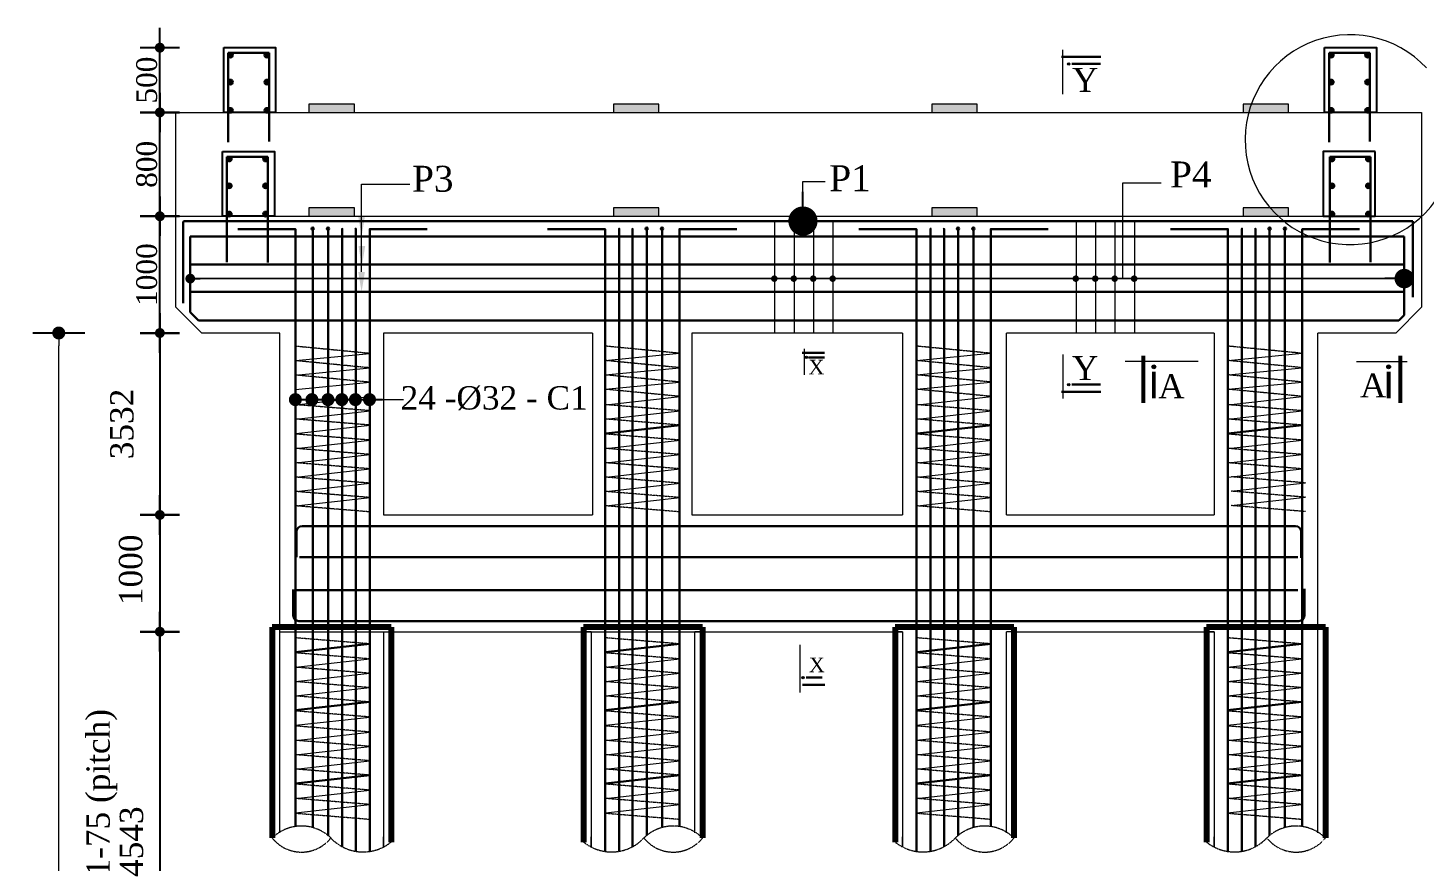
# Model space of a CAD drawing. Header units: millimetres. Extents: x -571543 to 35267, y -84886 to 197746.
# Drawn here: x -565744 to -554984, y 78134 to 84555 of the extents above; entities that cross this region are included whole.
import ezdxf

# ---------------------------------------------------------------- set-up
doc = ezdxf.new("R2010")
doc.units = ezdxf.units.MM
doc.header["$PDMODE"] = 2
doc.linetypes.add('DASHED', pattern=[0.75, 0.5, -0.25])
doc.linetypes.add('DASHEDX2', pattern=[38.1, 25.4, -12.7])
doc.layers.get('Defpoints').update_dxf_attribs({"lineweight": 13})
for name, color, linetype, lineweight in [('Ber', 12, 'Continuous', 30), ('Binder', 136, 'Continuous', 15), ('dim', 96, 'Continuous', 25), ('Dimision', 96, 'Continuous', 18), ('hatch', 65, 'Continuous', 15), ('Hatching', 65, 'Continuous', 20), ('Pile', 11, 'Continuous', 15), ('Reinf.', 12, 'Continuous', 30), ('Text', 7, 'Continuous', 15)]:
    doc.layers.add(name, color=color, linetype=linetype, lineweight=lineweight)
doc.layers.add('Pire Line', color=11, linetype='Continuous')
doc.styles.get("Standard").update_dxf_attribs({"font": 'times.ttf'})
doc.dimstyles.new('ISO-25', dxfattribs={"dimtxt": 175, "dimasz": 100, "dimexe": 65, "dimexo": 115.625, "dimgap": 40, "dimtad": 1, "dimtoh": 1, "dimdec": 0, "dimtxsty": 'Standard', "dimblk": 'DOT', "dimcen": 300, "dimclrd": 256, "dimclre": 256, "dimclrt": 256, "dimadec": 0, "dimazin": 0, "dimtfac": 1, "dimtdec": 0, "dimtix": 1, "dimtmove": 0, "dimatfit": 3, "dimldrblk": 'DOT', "dimfxl": 75, "dimlwd": -1, "dimarcsym": 0})
doc.dimstyles.new('ISO-70', dxfattribs={"dimscale": 0, "dimtxt": 70, "dimasz": 0.75, "dimexe": 35, "dimexo": 35, "dimgap": 20, "dimtad": 1, "dimdec": 0, "dimlfac": -1, "dimzin": 1, "dimdsep": 46, "dimtxsty": 'Standard', "dimblk": 'DIM', "dimcen": 60, "dimclrd": 256, "dimclre": 256, "dimclrt": 256, "dimadec": 0, "dimazin": 0, "dimtfac": 1, "dimtdec": 0, "dimtix": 1, "dimtofl": 0, "dimtmove": 0, "dimatfit": 3, "dimldrblk": 'DOT', "dimfxl": 35, "dimfxlon": 1, "dimtolj": 1, "dimlwd": -1, "dimarcsym": 0})

# ---------------------------------------------------------------- blocks, each defined once
blk = doc.blocks.new('DIM')
at = {"layer": 'dim'}
for p, q in [((0, -101.4), (0, 101.4)), ((-101.4, 0), (101.4, 0))]:
    blk.add_line(p, q, dxfattribs=at)
at = {"layer": 'dim', "const_width": 25.4}
blk.add_lwpolyline([(-12.7, 0, 1), (12.7, 0, 1)], format="xyb", close=True, dxfattribs=at)
blk = doc.blocks.new('*D242')
at = {"layer": 'Defpoints', "color": 0, "ltscale": 30, "transparency": 16777216}
for p in [(-563803, 82204), (-564727, 80802), (-560016, 80802)]:
    blk.add_point(p, dxfattribs=at)
at = {"layer": 'dim', "lineweight": -2, "ltscale": 30, "transparency": 16777216}
for p, q in [((-564692, 82204), (-564762, 82204)), ((-564692, 80802), (-564762, 80802))]:
    blk.add_line(p, q, dxfattribs=at)
at = {"layer": 'dim', "ltscale": 30, "transparency": 16777216}
blk.add_line((-564727, 82202), (-564727, 80803), dxfattribs=at)
at = {"layer": 'dim', "ltscale": 30, "transparency": 16777216, "xscale": 1.5, "yscale": 1.5, "zscale": 1.5}
for p, rotation in [((-564727, 82204), 90), ((-564727, 80802), 270)]:
    blk.add_blockref('DIM', p, dxfattribs=dict(at, rotation=rotation))
at = {"layer": 'dim', "ltscale": 30, "transparency": 16777216, "insert": (-565019, 81503), "char_height": 160, "attachment_point": 5, "rotation": 90}
blk.add_mtext('\\A1;{\\H1.125x;3532}', dxfattribs=at)
blk = doc.blocks.new('_Dot')
at = {"color": 0, "linetype": 'ByBlock', "lineweight": -2}
blk.add_line((-0.5, 0), (-1, 0), dxfattribs=at)
at = {"color": 0, "linetype": 'ByBlock', "const_width": 0.5}
blk.add_lwpolyline([(-0.25, 0, 1), (0.25, 0, 1)], format="xyb", close=True, dxfattribs=at)
blk = doc.blocks.new('*D243')
at = {"layer": 'Defpoints', "color": 0, "ltscale": 30, "transparency": 16777216}
for p in [(-564575, 79902), (-564727, 76711), (-563232, 76711)]:
    blk.add_point(p, dxfattribs=at)
at = {"layer": 'dim', "lineweight": -2, "ltscale": 30, "transparency": 16777216}
for p, q in [((-564692, 79902), (-564762, 79902)), ((-564692, 76711), (-564762, 76711))]:
    blk.add_line(p, q, dxfattribs=at)
at = {"layer": 'dim', "ltscale": 30, "transparency": 16777216}
blk.add_line((-564727, 79900), (-564727, 76712), dxfattribs=at)
at = {"layer": 'dim', "ltscale": 30, "transparency": 16777216, "xscale": 1.5, "yscale": 1.5, "zscale": 1.5}
for p, rotation in [((-564727, 79902), 90), ((-564727, 76711), 270)]:
    blk.add_blockref('DIM', p, dxfattribs=dict(at, rotation=rotation))
at = {"layer": 'dim', "ltscale": 30, "transparency": 16777216, "insert": (-564945, 78284), "char_height": 160, "attachment_point": 5, "rotation": 90}
blk.add_mtext('\\A1;{\\H1.125x;4543}', dxfattribs=at)
blk = doc.blocks.new('*D231')
at = {"layer": 'Defpoints', "color": 0, "ltscale": 30, "transparency": 16777216}
for p in [(-563003, 80802), (-564727, 79902), (-563205, 79902)]:
    blk.add_point(p, dxfattribs=at)
at = {"layer": 'dim', "lineweight": -2, "ltscale": 30, "transparency": 16777216}
for p, q in [((-564692, 80802), (-564762, 80802)), ((-564692, 79902), (-564762, 79902))]:
    blk.add_line(p, q, dxfattribs=at)
at = {"layer": 'dim', "ltscale": 30, "transparency": 16777216}
blk.add_line((-564727, 80800), (-564727, 79903), dxfattribs=at)
at = {"layer": 'dim', "ltscale": 30, "transparency": 16777216, "xscale": 1.5, "yscale": 1.5, "zscale": 1.5}
for p, rotation in [((-564727, 80802), 90), ((-564727, 79902), 270)]:
    blk.add_blockref('DIM', p, dxfattribs=dict(at, rotation=rotation))
at = {"layer": 'dim', "ltscale": 30, "transparency": 16777216, "insert": (-564951, 80379), "char_height": 160, "attachment_point": 5, "rotation": 90}
blk.add_mtext('\\A1;{\\H1.125x;1000}', dxfattribs=at)
blk = doc.blocks.new('*D264')
at = {"layer": 'Defpoints', "color": 0, "ltscale": 3, "transparency": 16777216}
for p in [(-564727, 83104), (-564603, 83104), (-563803, 82204)]:
    blk.add_point(p, dxfattribs=at)
at = {"layer": 'dim', "lineweight": -2, "ltscale": 3, "transparency": 16777216}
for p, q in [((-564692, 83104), (-564762, 83104)), ((-564692, 82204), (-564762, 82204))]:
    blk.add_line(p, q, dxfattribs=at)
at = {"layer": 'dim', "ltscale": 3, "transparency": 16777216}
blk.add_line((-564727, 82205), (-564727, 83102), dxfattribs=at)
at = {"layer": 'dim', "ltscale": 3, "transparency": 16777216, "xscale": 1.5, "yscale": 1.5, "zscale": 1.5}
for p, rotation in [((-564727, 83104), 90), ((-564727, 82204), 270)]:
    blk.add_blockref('DIM', p, dxfattribs=dict(at, rotation=rotation))
at = {"layer": 'dim', "ltscale": 3, "transparency": 16777216, "insert": (-564828, 82654), "char_height": 160, "attachment_point": 5, "rotation": 90}
blk.add_mtext('\\A1;1000', dxfattribs=at)
blk = doc.blocks.new('*D265')
at = {"layer": 'Defpoints', "color": 0, "ltscale": 3, "transparency": 16777216}
for p in [(-564727, 83904), (-564603, 83904), (-564603, 83104)]:
    blk.add_point(p, dxfattribs=at)
at = {"layer": 'dim', "lineweight": -2, "ltscale": 3, "transparency": 16777216}
for p, q in [((-564692, 83904), (-564762, 83904)), ((-564692, 83104), (-564762, 83104))]:
    blk.add_line(p, q, dxfattribs=at)
at = {"layer": 'dim', "ltscale": 3, "transparency": 16777216}
blk.add_line((-564727, 83105), (-564727, 83902), dxfattribs=at)
at = {"layer": 'dim', "ltscale": 3, "transparency": 16777216, "xscale": 1.5, "yscale": 1.5, "zscale": 1.5}
for p, rotation in [((-564727, 83904), 90), ((-564727, 83104), 270)]:
    blk.add_blockref('DIM', p, dxfattribs=dict(at, rotation=rotation))
at = {"layer": 'dim', "ltscale": 3, "transparency": 16777216, "insert": (-564828, 83504), "char_height": 160, "attachment_point": 5, "rotation": 90}
blk.add_mtext('\\A1;800', dxfattribs=at)
blk = doc.blocks.new('*D266')
at = {"layer": 'Defpoints', "color": 0, "ltscale": 3, "transparency": 16777216}
for p in [(-564727, 84403), (-564235, 84403), (-564603, 83904)]:
    blk.add_point(p, dxfattribs=at)
at = {"layer": 'dim', "lineweight": -2, "ltscale": 3, "transparency": 16777216}
for p, q in [((-564692, 84403), (-564762, 84403)), ((-564692, 83904), (-564762, 83904))]:
    blk.add_line(p, q, dxfattribs=at)
at = {"layer": 'dim', "ltscale": 3, "transparency": 16777216}
blk.add_line((-564727, 83905), (-564727, 84402), dxfattribs=at)
at = {"layer": 'dim', "ltscale": 3, "transparency": 16777216, "xscale": 1.5, "yscale": 1.5, "zscale": 1.5}
for p, rotation in [((-564727, 84403), 90), ((-564727, 83904), 270)]:
    blk.add_blockref('DIM', p, dxfattribs=dict(at, rotation=rotation))
at = {"layer": 'dim', "ltscale": 3, "transparency": 16777216, "insert": (-564828, 84153), "char_height": 160, "attachment_point": 5, "rotation": 90}
blk.add_mtext('\\A1;500', dxfattribs=at)
blk = doc.blocks.new('*D232')
at = {"layer": 'Defpoints', "color": 0, "ltscale": 3, "transparency": 16777216}
for p in [(-565506, 82204), (-564911, 82204), (-564575, 64480)]:
    blk.add_point(p, dxfattribs=at)
at = {"layer": 'Dimision', "lineweight": -2, "ltscale": 3, "transparency": 16777216}
for p, q in [((-565306, 82204), (-565706, 82204)), ((-565306, 64480), (-565706, 64480))]:
    blk.add_line(p, q, dxfattribs=at)
at = {"layer": 'Dimision', "ltscale": 3, "transparency": 16777216}
blk.add_line((-565506, 64580), (-565506, 82104), dxfattribs=at)
at = {"layer": 'Dimision', "ltscale": 3, "transparency": 16777216, "xscale": 100, "yscale": 100, "zscale": 100}
for p, rotation in [((-565506, 82204), 90), ((-565506, 64480), 270)]:
    blk.add_blockref('_Dot', p, dxfattribs=dict(at, rotation=rotation))
at = {"layer": 'Dimision', "ltscale": 3, "transparency": 16777216, "insert": (-565632, 73342), "char_height": 170, "attachment_point": 5, "rotation": 90}
blk.add_mtext('43775', dxfattribs=at)

msp = doc.modelspace()

# ---------------------------------------------------------------- hatches: boundary and pattern name
at = {"layer": 'Hatching', "ltscale": 3}
h = msp.add_hatch(color=256, dxfattribs=at)
h.paths.add_polyline_path([(-563228.1, 83968.5), (-563403.1, 83968.5), (-563403.1, 83903.5), (-563228.1, 83903.5)])
h.paths.add_polyline_path([(-563403.1, 83968.5), (-563578.1, 83968.5), (-563578.1, 83903.5), (-563403.1, 83903.5)])
h = msp.add_hatch(color=256, dxfattribs=at)
h.paths.add_polyline_path([(-560881.4, 83968.5), (-561056.4, 83968.5), (-561056.4, 83903.5), (-560881.4, 83903.5)])
h.paths.add_polyline_path([(-561056.4, 83968.5), (-561231.4, 83968.5), (-561231.4, 83903.5), (-561056.4, 83903.5)])
h = msp.add_hatch(color=256, dxfattribs=at)
h.paths.add_polyline_path([(-558428.1, 83968.5), (-558603.1, 83968.5), (-558603.1, 83903.5), (-558428.1, 83903.5)])
h.paths.add_polyline_path([(-558603.1, 83968.5), (-558778.1, 83968.5), (-558778.1, 83903.5), (-558603.1, 83903.5)])
h = msp.add_hatch(color=256, dxfattribs=at)
h.paths.add_polyline_path([(-556028.1, 83968.5), (-556203.1, 83968.5), (-556203.1, 83903.5), (-556028.1, 83903.5)])
h.paths.add_polyline_path([(-556203.1, 83968.5), (-556378.1, 83968.5), (-556378.1, 83903.5), (-556203.1, 83903.5)])
h = msp.add_hatch(color=256, dxfattribs=at)
h.paths.add_polyline_path([(-563228.1, 83168.5), (-563403.1, 83168.5), (-563403.1, 83103.5), (-563228.1, 83103.5)])
h.paths.add_polyline_path([(-563403.1, 83168.5), (-563578.1, 83168.5), (-563578.1, 83103.5), (-563403.1, 83103.5)])
h = msp.add_hatch(color=256, dxfattribs=at)
h.paths.add_polyline_path([(-560881.4, 83168.5), (-561056.4, 83168.5), (-561056.4, 83103.5), (-560881.4, 83103.5)])
h.paths.add_polyline_path([(-561056.4, 83168.5), (-561231.4, 83168.5), (-561231.4, 83103.5), (-561056.4, 83103.5)])
h = msp.add_hatch(color=256, dxfattribs=at)
h.paths.add_polyline_path([(-558428.1, 83168.5), (-558603.1, 83168.5), (-558603.1, 83103.5), (-558428.1, 83103.5)])
h.paths.add_polyline_path([(-558603.1, 83168.5), (-558778.1, 83168.5), (-558778.1, 83103.5), (-558603.1, 83103.5)])
h = msp.add_hatch(color=256, dxfattribs=at)
h.paths.add_polyline_path([(-556028.1, 83168.5), (-556203.1, 83168.5), (-556203.1, 83103.5), (-556028.1, 83103.5)])
h.paths.add_polyline_path([(-556203.1, 83168.5), (-556378.1, 83168.5), (-556378.1, 83103.5), (-556203.1, 83103.5)])
at = {"layer": 'Reinf.', "ltscale": 5}
h = msp.add_hatch(color=256, dxfattribs=at)
edge = h.paths.add_edge_path()
edge.add_arc((-564182.3, 84345), 17.6, 0, 360)
h = msp.add_hatch(color=256, dxfattribs=at)
edge = h.paths.add_edge_path()
edge.add_arc((-563903, 84345), 17.6, 180, 540, ccw=False)
h = msp.add_hatch(color=256, dxfattribs=at)
edge = h.paths.add_edge_path()
edge.add_arc((-555699.2, 84345), 17.6, 0, 360)
h = msp.add_hatch(color=256, dxfattribs=at)
edge = h.paths.add_edge_path()
edge.add_arc((-555419.8, 84345), 17.6, 180, 540, ccw=False)
h = msp.add_hatch(color=256, dxfattribs=at)
edge = h.paths.add_edge_path()
edge.add_arc((-564182.3, 84137.9), 17.6, 0, 360)
h = msp.add_hatch(color=256, dxfattribs=at)
edge = h.paths.add_edge_path()
edge.add_arc((-563903, 84137.9), 17.6, 180, 540, ccw=False)
h = msp.add_hatch(color=256, dxfattribs=at)
edge = h.paths.add_edge_path()
edge.add_arc((-555699.2, 84137.9), 17.6, 0, 360)
h = msp.add_hatch(color=256, dxfattribs=at)
edge = h.paths.add_edge_path()
edge.add_arc((-555419.8, 84137.9), 17.6, 180, 540, ccw=False)
h = msp.add_hatch(color=256, dxfattribs=at)
edge = h.paths.add_edge_path()
edge.add_arc((-564182.3, 83920.4), 17.6, 0, 360)
h = msp.add_hatch(color=256, dxfattribs=at)
edge = h.paths.add_edge_path()
edge.add_arc((-563903, 83920.4), 17.6, 180, 540, ccw=False)
h = msp.add_hatch(color=256, dxfattribs=at)
edge = h.paths.add_edge_path()
edge.add_arc((-555699.2, 83920.4), 17.6, 0, 360)
h = msp.add_hatch(color=256, dxfattribs=at)
edge = h.paths.add_edge_path()
edge.add_arc((-555419.8, 83920.4), 17.6, 180, 540, ccw=False)
h = msp.add_hatch(color=256, dxfattribs=at)
edge = h.paths.add_edge_path()
edge.add_arc((-564192, 83545), 17.6, 0, 360)
h = msp.add_hatch(color=256, dxfattribs=at)
edge = h.paths.add_edge_path()
edge.add_arc((-563912.7, 83545), 17.6, 180, 540, ccw=False)
h = msp.add_hatch(color=256, dxfattribs=at)
edge = h.paths.add_edge_path()
edge.add_arc((-555693.6, 83545), 17.6, 0, 360)
h = msp.add_hatch(color=256, dxfattribs=at)
edge = h.paths.add_edge_path()
edge.add_arc((-555414.2, 83545), 17.6, 180, 540, ccw=False)
h = msp.add_hatch(color=256, dxfattribs=at)
edge = h.paths.add_edge_path()
edge.add_arc((-564192, 83337.9), 17.6, 0, 360)
h = msp.add_hatch(color=256, dxfattribs=at)
edge = h.paths.add_edge_path()
edge.add_arc((-563912.7, 83337.9), 17.6, 180, 540, ccw=False)
h = msp.add_hatch(color=256, dxfattribs=at)
edge = h.paths.add_edge_path()
edge.add_arc((-555693.6, 83337.9), 17.6, 0, 360)
h = msp.add_hatch(color=256, dxfattribs=at)
edge = h.paths.add_edge_path()
edge.add_arc((-555414.2, 83337.9), 17.6, 180, 540, ccw=False)
h = msp.add_hatch(color=256, dxfattribs=at)
edge = h.paths.add_edge_path()
edge.add_arc((-564192, 83120.4), 17.6, 0, 360)
h = msp.add_hatch(color=256, dxfattribs=at)
edge = h.paths.add_edge_path()
edge.add_arc((-563912.7, 83120.4), 17.6, 180, 540, ccw=False)
h = msp.add_hatch(color=256, dxfattribs=at)
edge = h.paths.add_edge_path()
edge.add_arc((-555693.6, 83120.4), 17.6, 0, 360)
h = msp.add_hatch(color=256, dxfattribs=at)
edge = h.paths.add_edge_path()
edge.add_arc((-555414.2, 83120.4), 17.6, 180, 540, ccw=False)
for points in [[(-563558.2, 83007.8, 1), (-563540.5, 83007.8, 1)], [(-563439.6, 83007.8, 1), (-563421.9, 83007.8, 1)], [(-563330.3, 83006.3, 1), (-563312.6, 83006.3, 1)], [(-563227.5, 83007.8, 1), (-563209.8, 83007.8, 1)], [(-561178.7, 83007.8, -1), (-561196.4, 83007.8, -1)], [(-561075.9, 83006.3, -1), (-561093.6, 83006.3, -1)], [(-560966.6, 83007.8, -1), (-560984.3, 83007.8, -1)], [(-560848, 83007.8, -1), (-560865.7, 83007.8, -1)], [(-558778.7, 83007.8, -1), (-558796.4, 83007.8, -1)], [(-558675.9, 83006.3, -1), (-558693.6, 83006.3, -1)], [(-558566.6, 83007.8, -1), (-558584.3, 83007.8, -1)], [(-558448, 83007.8, -1), (-558465.7, 83007.8, -1)], [(-556378.7, 83007.8, -1), (-556396.4, 83007.8, -1)], [(-556275.9, 83006.3, -1), (-556293.6, 83006.3, -1)], [(-556166.6, 83007.8, -1), (-556184.3, 83007.8, -1)], [(-556048, 83007.8, -1), (-556065.7, 83007.8, -1)]]:
    msp.add_hatch(color=256, dxfattribs=at).paths.add_polyline_path(points)
at = {"layer": 'Text'}
for points in [[(-557714.1, 84278.1, 1), (-557732.1, 84278.1, 1)], [(-559735.9, 82016.5, 1), (-559753.9, 82016.5, 1)], [(-557067.2, 81929, -1), (-557067.2, 81958.6, -1)], [(-555257.7, 81929, 1), (-555257.7, 81958.6, 1)], [(-557714.1, 81806.1, -1), (-557732.1, 81806.1, -1)], [(-559761.4, 79548.3, -1), (-559779.4, 79548.3, -1)]]:
    msp.add_hatch(color=256, dxfattribs=at).paths.add_polyline_path(points)

# ---------------------------------------------------------------- linework, layer by layer
at = {"layer": 'Ber', "ltscale": 0.02}
for p, q in [((-564200, 84362.9), (-564200, 83674.4)), ((-564200, 84362.9), (-563885.3, 84362.9)), ((-563885.3, 84362.9), (-563885.3, 83681.2)), ((-555716.8, 84362.9), (-555716.8, 83674.4)), ((-555716.8, 84362.9), (-555402.2, 84362.9)), ((-555402.2, 84362.9), (-555402.2, 83681.2)), ((-564209.7, 83562.9), (-564209.7, 82750.8)), ((-564209.7, 83562.9), (-563895, 83562.9)), ((-563895, 83562.9), (-563895, 82747.4)), ((-555396.6, 83562.9), (-555711.2, 83562.9)), ((-555711.2, 83562.9), (-555711.2, 82747.4)), ((-555396.6, 83562.9), (-555396.6, 82750.8)), ((-555070.2, 83066.8), (-555070.2, 82481.4)), ((-564492.7, 82363.9), (-564492.7, 82947.8)), ((-555137.4, 82947.8), (-564492.7, 82947.8)), ((-555137.4, 82341.7), (-555137.4, 82947.8)), ((-555137.4, 82732.1), (-564492.7, 82732.1)), ((-555137.4, 82520.8), (-564489.7, 82520.8)), ((-564429.4, 82300.5), (-564492.7, 82363.9)), ((-555137.4, 82341.7), (-555178.6, 82300.5)), ((-555178.6, 82300.5), (-564429.4, 82300.5)), ((-555976, 80715.9), (-563630.2, 80715.9)), ((-563675.2, 80670.9), (-563675.2, 80476.7)), ((-555931, 80670.9), (-555931, 80470.5)), ((-555957.4, 80476.4), (-563649.9, 80476.4)), ((-563701, 80227.7), (-563701, 80029.1)), ((-555957.4, 80223.5), (-563682.7, 80223.5)), ((-555905.2, 80233.4), (-555905.2, 80029.1)), ((-555950.2, 79984.1), (-563656, 79984.1))]:
    msp.add_line(p, q, dxfattribs=at)
msp.add_lwpolyline([(-564548.4, 82434), (-564548.4, 83055.8, -0.4142136), (-564537.4, 83066.8), (-555070.2, 83066.8)], format="xyb", dxfattribs=at)
for centre, start, end in [((-563630.2, 80670.9), 90, 180), ((-555976, 80670.9), 0, 90), ((-563656, 80029.1), 180, 270), ((-555950.2, 80029.1), 270, 0)]:
    msp.add_arc(centre, 45, start, end, dxfattribs=at)
at = {"layer": 'Binder', "ltscale": 5}
for p, q in [((-559990, 83066.8), (-559990, 82203.5)), ((-559840, 83066.8), (-559840, 82203.5)), ((-559690, 83066.8), (-559690, 82203.5)), ((-559540, 83066.8), (-559540, 82203.5)), ((-557666.7, 83066.8), (-557666.7, 82203.5)), ((-557516.7, 83066.8), (-557516.7, 82203.5)), ((-557366.7, 83066.8), (-557366.7, 82203.5)), ((-557216.7, 83066.8), (-557216.7, 82203.5)), ((-563681.8, 81990.9), (-563110, 82046.2)), ((-561295.4, 81992.2), (-560723.7, 82047.5)), ((-558895.4, 81992.2), (-558323.7, 82047.5)), ((-556495.3, 81992.2), (-555923.5, 82047.5)), ((-563681.8, 81880.2), (-563110, 81935.5)), ((-561295.4, 81881.5), (-560723.7, 81936.8)), ((-558895.4, 81881.5), (-558323.7, 81936.8)), ((-556495.3, 81881.5), (-555923.5, 81936.8)), ((-563681.8, 81769.5), (-563110, 81824.9)), ((-561295.4, 81770.8), (-560723.7, 81826.2)), ((-558895.4, 81770.8), (-558323.7, 81826.2)), ((-556495.3, 81770.8), (-555923.5, 81826.2)), ((-563678, 81651.5), (-563106.3, 81715.5)), ((-561289.1, 81651.5), (-560717.3, 81715.5)), ((-558889.1, 81651.5), (-558317.3, 81715.5)), ((-556495.3, 81651.5), (-555923.5, 81715.5)), ((-563678, 81540.8), (-563106.3, 81604.9)), ((-561289.1, 81540.8), (-560717.3, 81604.9)), ((-558889.1, 81540.8), (-558317.3, 81604.9)), ((-556495.3, 81540.8), (-555923.5, 81604.9)), ((-563678, 81430.2), (-563106.3, 81494.2)), ((-561289.1, 81430.2), (-560717.3, 81494.2)), ((-558889.1, 81430.2), (-558317.3, 81494.2)), ((-556495.3, 81430.2), (-555923.5, 81494.2)), ((-563678, 81314.4), (-563106.3, 81378.5)), ((-561289.1, 81314.4), (-560717.3, 81378.5)), ((-558889.1, 81314.4), (-558317.3, 81378.5)), ((-556495.3, 81314.4), (-555923.5, 81378.5)), ((-563678, 81203.8), (-563106.3, 81267.8)), ((-561289.1, 81203.8), (-560717.3, 81267.8)), ((-558889.1, 81203.8), (-558317.3, 81267.8)), ((-556495.3, 81203.8), (-555923.5, 81267.8)), ((-563678, 81093.1), (-563106.3, 81157.1)), ((-561289.1, 81093.1), (-560717.3, 81157.1)), ((-558889.1, 81093.1), (-558317.3, 81157.1)), ((-556495.3, 81093.1), (-555923.5, 81157.1)), ((-563678, 80982.4), (-563106.3, 81046.5)), ((-561289.1, 80982.4), (-560717.3, 81046.5)), ((-558889.1, 80982.4), (-558317.3, 81046.5)), ((-556470.8, 80985.2), (-555899.1, 81049.2)), ((-563678, 80871.8), (-563106.3, 80935.8)), ((-561289.1, 80871.8), (-560717.3, 80935.8)), ((-558889.1, 80871.8), (-558317.3, 80935.8)), ((-556470.8, 80874.5), (-555899.1, 80938.6)), ((-563681.8, 79744.1), (-563110, 79808.2)), ((-561292.8, 79744.1), (-560721.1, 79808.2)), ((-558892.8, 79744.1), (-558321.1, 79808.2)), ((-556499.1, 79744.1), (-555927.3, 79808.2)), ((-563681.8, 79628.4), (-563110, 79692.4)), ((-561292.8, 79628.4), (-560721.1, 79692.4)), ((-558892.8, 79628.4), (-558321.1, 79692.4)), ((-556499.1, 79628.4), (-555927.3, 79692.4)), ((-563681.8, 79517.7), (-563110, 79581.7)), ((-561292.8, 79517.7), (-560721.1, 79581.7)), ((-558892.8, 79517.7), (-558321.1, 79581.7)), ((-556499.1, 79517.7), (-555927.3, 79581.7)), ((-563681.8, 79407), (-563110, 79471.1)), ((-561292.8, 79407), (-560721.1, 79471.1)), ((-558892.8, 79407), (-558321.1, 79471.1)), ((-556499.1, 79407), (-555927.3, 79471.1)), ((-563681.8, 79296.4), (-563110, 79360.4)), ((-561292.8, 79296.4), (-560721.1, 79360.4)), ((-558892.8, 79296.4), (-558321.1, 79360.4)), ((-556499.1, 79296.4), (-555927.3, 79360.4)), ((-563681.8, 79180.6), (-563110, 79244.7)), ((-561292.8, 79180.6), (-560721.1, 79244.7)), ((-558895.3, 79180.8), (-558323.5, 79244.9)), ((-556499.1, 79180.6), (-555927.3, 79244.7)), ((-563681.8, 79064.9), (-563110, 79128.9)), ((-561292.8, 79064.9), (-560721.1, 79128.9)), ((-558895.3, 79065.1), (-558323.5, 79129.1)), ((-556499.1, 79064.9), (-555927.3, 79128.9)), ((-563681.8, 78954.2), (-563110, 79018.3)), ((-561292.8, 78954.2), (-560721.1, 79018.3)), ((-558895.3, 78954.4), (-558323.5, 79018.5)), ((-556499.1, 78954.2), (-555927.3, 79018.3)), ((-563681.8, 78843.6), (-563110, 78907.6)), ((-561292.8, 78843.6), (-560721.1, 78907.6)), ((-558895.3, 78843.8), (-558323.5, 78907.8)), ((-556499.1, 78843.6), (-555927.3, 78907.6)), ((-563681.8, 78732.9), (-563110, 78796.9)), ((-561292.8, 78732.9), (-560721.1, 78796.9)), ((-558895.3, 78733.1), (-558323.5, 78797.1)), ((-556499.1, 78732.9), (-555927.3, 78796.9)), ((-563681.8, 78617.1), (-563110, 78681.2)), ((-561292.8, 78617.1), (-560721.1, 78681.2)), ((-558895.3, 78617.3), (-558323.5, 78681.4)), ((-556499.1, 78617.1), (-555927.3, 78681.2)), ((-563681.8, 78506.5), (-563110, 78570.5)), ((-561292.8, 78506.5), (-560721.1, 78570.5)), ((-558895.3, 78506.7), (-558323.5, 78570.7)), ((-556499.1, 78506.5), (-555927.3, 78570.5))]:
    msp.add_line(p, q, dxfattribs=at)
at = {"layer": 'Binder', "linetype": 'DASHEDX2', "ltscale": 0.007}
for p, q in [((-563110, 82046.2), (-563681.8, 82101.5)), ((-560723.7, 82047.5), (-561295.4, 82102.8)), ((-558323.7, 82047.5), (-558895.4, 82102.8)), ((-555923.5, 82047.5), (-556495.3, 82102.8)), ((-563110, 81935.5), (-563681.8, 81990.9)), ((-560723.7, 81936.8), (-561295.4, 81992.2)), ((-558323.7, 81936.8), (-558895.4, 81992.2)), ((-555923.5, 81936.8), (-556495.3, 81992.2)), ((-560723.7, 81826.2), (-561295.4, 81881.5)), ((-558323.7, 81826.2), (-558895.4, 81881.5)), ((-555923.5, 81826.2), (-556495.3, 81881.5)), ((-563110, 81824.9), (-563681.8, 81880.2)), ((-560723.7, 81715.5), (-561295.4, 81770.8)), ((-558323.7, 81715.5), (-558895.4, 81770.8)), ((-555923.5, 81715.5), (-556495.3, 81770.8)), ((-563106.3, 81604.9), (-563678, 81651.5)), ((-560717.3, 81604.9), (-561289.1, 81651.5)), ((-558317.3, 81604.9), (-558889.1, 81651.5)), ((-555923.5, 81604.9), (-556495.3, 81651.5)), ((-563106.3, 81494.2), (-563678, 81540.8)), ((-560717.3, 81494.2), (-561289.1, 81540.8)), ((-558317.3, 81494.2), (-558889.1, 81540.8)), ((-555923.5, 81494.2), (-556495.3, 81540.8)), ((-563106.3, 81378.5), (-563678, 81425.1)), ((-560717.3, 81378.5), (-561289.1, 81425.1)), ((-558317.3, 81378.5), (-558889.1, 81425.1)), ((-555923.5, 81378.5), (-556495.3, 81425.1)), ((-563106.3, 81267.8), (-563678, 81314.4)), ((-560717.3, 81267.8), (-561289.1, 81314.4)), ((-558317.3, 81267.8), (-558889.1, 81314.4)), ((-555923.5, 81267.8), (-556495.3, 81314.4)), ((-563106.3, 81157.1), (-563678, 81203.8)), ((-560717.3, 81157.1), (-561289.1, 81203.8)), ((-558317.3, 81157.1), (-558889.1, 81203.8)), ((-555923.5, 81157.1), (-556495.3, 81203.8)), ((-563106.3, 81046.5), (-563678, 81093.1)), ((-560717.3, 81046.5), (-561289.1, 81093.1)), ((-558317.3, 81046.5), (-558889.1, 81093.1)), ((-555899.1, 81049.2), (-556470.8, 81095.8)), ((-563106.3, 80935.8), (-563678, 80982.4)), ((-560717.3, 80935.8), (-561289.1, 80982.4)), ((-558317.3, 80935.8), (-558889.1, 80982.4)), ((-555899.1, 80938.6), (-556470.8, 80985.2)), ((-563106.3, 80825.2), (-563678, 80871.8)), ((-560717.3, 80825.2), (-561289.1, 80871.8)), ((-558317.3, 80825.2), (-558889.1, 80871.8)), ((-555899.1, 80827.9), (-556470.8, 80874.5)), ((-563110, 79808.2), (-563681.8, 79854.8)), ((-560721.1, 79808.2), (-561292.8, 79854.8)), ((-558321.1, 79808.2), (-558892.8, 79854.8)), ((-555927.3, 79808.2), (-556499.1, 79854.8)), ((-563110, 79692.4), (-563681.8, 79739)), ((-560721.1, 79692.4), (-561292.8, 79739)), ((-558321.1, 79692.4), (-558892.8, 79739)), ((-555927.3, 79692.4), (-556499.1, 79739)), ((-563110, 79581.7), (-563681.8, 79628.4)), ((-560721.1, 79581.7), (-561292.8, 79628.4)), ((-558321.1, 79581.7), (-558892.8, 79628.4)), ((-555927.3, 79581.7), (-556499.1, 79628.4)), ((-563110, 79471.1), (-563681.8, 79517.7)), ((-560721.1, 79471.1), (-561292.8, 79517.7)), ((-558321.1, 79471.1), (-558892.8, 79517.7)), ((-555927.3, 79471.1), (-556499.1, 79517.7)), ((-563110, 79360.4), (-563681.8, 79407)), ((-560721.1, 79360.4), (-561292.8, 79407)), ((-558321.1, 79360.4), (-558892.8, 79407)), ((-555927.3, 79360.4), (-556499.1, 79407)), ((-563110, 79244.7), (-563681.8, 79291.3)), ((-560721.1, 79244.7), (-561292.8, 79291.3)), ((-558321.1, 79244.7), (-558892.8, 79291.3)), ((-555927.3, 79244.7), (-556499.1, 79291.3)), ((-563110, 79128.9), (-563681.8, 79175.5)), ((-560721.1, 79128.9), (-561292.8, 79175.5)), ((-558323.5, 79129.1), (-558895.3, 79175.7)), ((-555927.3, 79128.9), (-556499.1, 79175.5)), ((-563110, 79018.3), (-563681.8, 79064.9)), ((-560721.1, 79018.3), (-561292.8, 79064.9)), ((-558323.5, 79018.5), (-558895.3, 79065.1)), ((-555927.3, 79018.3), (-556499.1, 79064.9)), ((-563110, 78907.6), (-563681.8, 78954.2)), ((-560721.1, 78907.6), (-561292.8, 78954.2)), ((-558323.5, 78907.8), (-558895.3, 78954.4)), ((-555927.3, 78907.6), (-556499.1, 78954.2)), ((-563110, 78796.9), (-563681.8, 78843.6)), ((-560721.1, 78796.9), (-561292.8, 78843.6)), ((-558323.5, 78797.1), (-558895.3, 78843.8)), ((-555927.3, 78796.9), (-556499.1, 78843.6)), ((-563110, 78681.2), (-563681.8, 78727.8)), ((-560721.1, 78681.2), (-561292.8, 78727.8)), ((-558323.5, 78681.4), (-558895.3, 78728)), ((-555927.3, 78681.2), (-556499.1, 78727.8)), ((-563110, 78570.5), (-563681.8, 78617.1)), ((-560721.1, 78570.5), (-561292.8, 78617.1)), ((-558323.5, 78570.7), (-558895.3, 78617.3)), ((-555927.3, 78570.5), (-556499.1, 78617.1)), ((-563110, 78454.8), (-563681.8, 78501.4)), ((-560721.1, 78454.8), (-561292.8, 78501.4)), ((-558323.5, 78455), (-558895.3, 78501.6)), ((-555927.3, 78454.8), (-556499.1, 78501.4))]:
    msp.add_line(p, q, dxfattribs=at)
at = {"layer": 'Dimision', "ltscale": 5}
for points in [[(-563172.4, 82674.7), (-563172.4, 83351.9), (-562800, 83351.9)], [(-563172.4, 83260.3), (-563172.4, 83351.9), (-562800, 83351.9)], [(-563172.4, 83054.5), (-563172.4, 83351.9), (-562800, 83351.9)], [(-557305.7, 82623.5), (-557305.7, 83360.4), (-557011.5, 83360.4)]]:
    msp.add_lwpolyline(points, dxfattribs=at)
at = {"layer": 'Dimision', "ltscale": 3, "const_width": 25}
for points in [[(-560004.4, 82622.9, 1), (-559979.4, 82622.9, 1)], [(-559854.4, 82622.9, 1), (-559829.4, 82622.9, 1)], [(-559704.4, 82622.9, 1), (-559679.4, 82622.9, 1)], [(-559554.4, 82622.8, 1), (-559529.4, 82622.8, 1)], [(-557681.1, 82622.9, 1), (-557656.1, 82622.9, 1)], [(-557531.1, 82622.9, 1), (-557506.1, 82622.9, 1)], [(-557381.1, 82622.9, 1), (-557356.1, 82622.9, 1)], [(-557231.1, 82622.8, 1), (-557206.1, 82622.8, 1)]]:
    msp.add_lwpolyline(points, format="xyb", close=True, dxfattribs=at)
at = {"layer": 'Dimision', "ltscale": 5}
for points in [[(-563146.8, 83101.5), (-563172.4, 82947.8), (-563198.1, 83101.5)], [(-563144.7, 82873.8), (-563170.4, 82719.8), (-563196, 82873.6)], [(-563146.8, 82674.8), (-563172.4, 82520.8), (-563198.1, 82674.6)]]:
    msp.add_solid(points, dxfattribs=at)
at = {"layer": 'hatch', "ltscale": 3}
for p, q in [((-563003.1, 80801.9), (-561393.3, 80801.9)), ((-560626.4, 80801.9), (-559003.1, 80801.9)), ((-558203.1, 80801.9), (-556603.1, 80801.9)), ((-563803.1, 79901.9), (-563003.1, 79901.9)), ((-563803.1, 79901.9), (-563003.1, 79901.9)), ((-563003.1, 79901.9), (-559003.1, 79901.9)), ((-561403.1, 79901.9), (-561461.1, 79901.9)), ((-560545.1, 79901.9), (-560603.1, 79901.9)), ((-559003.1, 79901.9), (-559061.1, 79901.9)), ((-558145.1, 79901.9), (-558203.1, 79901.9)), ((-558145.1, 79901.9), (-556661.1, 79901.9)), ((-556603.1, 79901.9), (-556661.1, 79901.9)), ((-556661.1, 79901.9), (-556603.1, 79901.9))]:
    msp.add_line(p, q, dxfattribs=at)
at = {"layer": 'hatch', "lineweight": 80, "ltscale": 3}
for p, q in [((-563861.1, 79938.1), (-563861.1, 78312.4)), ((-562945.1, 79938.1), (-563861.1, 79938.1)), ((-562945.1, 79938.1), (-562945.1, 79214.7)), ((-561461.1, 79938.1), (-561461.1, 79214.7)), ((-560545.1, 79938.1), (-561461.1, 79938.1)), ((-560545.1, 79938.1), (-560545.1, 79214.7)), ((-559061.1, 79938.1), (-559061.1, 79214.7)), ((-558145.1, 79938.1), (-559061.1, 79938.1)), ((-558145.1, 79938.1), (-558145.1, 79214.7)), ((-556661.1, 79938.1), (-556661.1, 79214.7)), ((-555745.1, 79938.1), (-556661.1, 79938.1)), ((-555745.1, 79938.1), (-555745.1, 79214.7)), ((-562945.1, 79214.7), (-562945.1, 78281.2)), ((-561461.1, 79214.7), (-561461.1, 78281.2)), ((-560545.1, 79214.7), (-560545.1, 78312.4)), ((-559061.1, 79214.7), (-559061.1, 78281.2)), ((-558145.1, 79214.7), (-558145.1, 78312.4)), ((-556661.1, 79214.7), (-556661.1, 78281.2)), ((-555745.1, 79214.7), (-555745.1, 78312.4))]:
    msp.add_line(p, q, dxfattribs=at)
at = {"layer": 'hatch', "ltscale": 3}
msp.add_arc((-555554.9, 83693.8), 808.8, 43.22678, 324.84959, dxfattribs=at)
at = {"layer": 'Hatching', "ltscale": 3}
for p, q in [((-564603.1, 82403.5), (-564603.1, 83903.5)), ((-564603.1, 83903.5), (-555003.1, 83903.5)), ((-555003.1, 83903.5), (-555003.1, 82403.5)), ((-564603.1, 83103.5), (-555003.1, 83103.5)), ((-564403.1, 82203.5), (-564603.1, 82403.5)), ((-555203.1, 82203.5), (-555003.1, 82403.5)), ((-563803.1, 82203.5), (-564403.1, 82203.5)), ((-563003.1, 82203.5), (-563003.1, 81576.8)), ((-561393.3, 82203.5), (-563003.1, 82203.5)), ((-561393.3, 82203.5), (-561393.3, 80801.9)), ((-559003.1, 82203.5), (-560626.4, 82203.5)), ((-560626.4, 82203.5), (-560626.4, 80801.9)), ((-559003.1, 82203.5), (-559003.1, 81576.8)), ((-556603.1, 82203.5), (-558203.1, 82203.5)), ((-556603.1, 82203.5), (-556603.1, 81576.8)), ((-555203.1, 82203.5), (-555803.1, 82203.5)), ((-563003.1, 81576.8), (-563003.1, 80801.9)), ((-559003.1, 81576.8), (-559003.1, 80801.9)), ((-556603.1, 81576.8), (-556603.1, 80801.9)), ((-563003.1, 79901.9), (-563003.1, 79214.7)), ((-561403.1, 79901.9), (-561403.1, 79214.7)), ((-559003.1, 79901.9), (-559003.1, 79214.7)), ((-556603.1, 79901.9), (-556603.1, 79214.7)), ((-563003.1, 79214.7), (-563003.1, 78243.3)), ((-561403.1, 79214.7), (-561403.1, 78243.3)), ((-559003.1, 79214.7), (-559003.1, 78243.3)), ((-556603.1, 79214.7), (-556603.1, 78243.3)), ((-563594.6, 78212), (-563594.6, 78211.9)), ((-560811.6, 78212), (-560811.6, 78211.9)), ((-558411.6, 78212), (-558411.6, 78211.9)), ((-556011.6, 78212), (-556011.6, 78211.9))]:
    msp.add_line(p, q, dxfattribs=at)
for points in [[(-563228.1, 83968.5), (-563578.1, 83968.5), (-563578.1, 83903.5), (-563228.1, 83903.5)], [(-560881.4, 83968.5), (-561231.4, 83968.5), (-561231.4, 83903.5), (-560881.4, 83903.5)], [(-558428.1, 83968.5), (-558778.1, 83968.5), (-558778.1, 83903.5), (-558428.1, 83903.5)], [(-556028.1, 83968.5), (-556378.1, 83968.5), (-556378.1, 83903.5), (-556028.1, 83903.5)], [(-563228.1, 83168.5), (-563578.1, 83168.5), (-563578.1, 83103.5), (-563228.1, 83103.5)], [(-560881.4, 83168.5), (-561231.4, 83168.5), (-561231.4, 83103.5), (-560881.4, 83103.5)], [(-558428.1, 83168.5), (-558778.1, 83168.5), (-558778.1, 83103.5), (-558428.1, 83103.5)], [(-556028.1, 83168.5), (-556378.1, 83168.5), (-556378.1, 83103.5), (-556028.1, 83103.5)]]:
    msp.add_lwpolyline(points, close=True, dxfattribs=at)
for points in [[(-563803.1, 79214.7), (-563803.1, 82203.5)], [(-558203.1, 80801.9), (-558203.1, 82203.5)], [(-555803.1, 79214.7), (-555803.1, 82203.5)], [(-560603.1, 79214.7), (-560603.1, 79901.9)], [(-558203.1, 79214.7), (-558203.1, 79901.9)], [(-563803.1, 78353), (-563803.1, 79214.7)], [(-560603.1, 78353), (-560603.1, 79214.7)], [(-558203.1, 78353), (-558203.1, 79214.7)], [(-555803.1, 78353), (-555803.1, 79214.7)], [(-563003.1, 78243.3), (-563003.1, 78320.2)], [(-561403.1, 78243.3), (-561403.1, 78320.2)], [(-559003.1, 78243.3), (-559003.1, 78320.2)], [(-556603.1, 78243.3), (-556603.1, 78320.2)]]:
    msp.add_lwpolyline(points, dxfattribs=at)
at = {"layer": 'Pile', "linetype": 'DASHED', "ltscale": 5}
for points in [[(-562945.1, 78281.2, -0.3921975), (-563409.7, 78312.4, 0.4073852), (-563861.1, 78312.4, 0.4820516), (-563409.7, 78312.4)], [(-561461.1, 78281.2, 0.3921975), (-560996.5, 78312.4, -0.4073852), (-560545.1, 78312.4, -0.4820516), (-560996.5, 78312.4)], [(-559061.1, 78281.2, 0.3921975), (-558596.5, 78312.4, -0.4073852), (-558145.1, 78312.4, -0.4820516), (-558596.5, 78312.4)], [(-556661.1, 78281.2, 0.3921975), (-556196.5, 78312.4, -0.4073852), (-555745.1, 78312.4, -0.4820516), (-556196.5, 78312.4)]]:
    msp.add_lwpolyline(points, format="xyb", dxfattribs=at)
at = {"layer": 'Pire Line', "ltscale": 5}
for points in [[(-564235.1, 84403.1), (-563834.9, 84403.1), (-563834.9, 83903.5), (-564235.1, 83903.5)], [(-555751.9, 84403.1), (-555351.8, 84403.1), (-555351.8, 83903.5), (-555751.9, 83903.5)], [(-564244.7, 83603.1), (-563844.6, 83603.1), (-563844.6, 83103.5), (-564244.7, 83103.5)], [(-555361.5, 83603.1), (-555761.6, 83603.1), (-555761.6, 83103.5), (-555361.5, 83103.5)]]:
    msp.add_lwpolyline(points, close=True, dxfattribs=at)
at = {"layer": 'Reinf.', "ltscale": 5}
for p, q in [((-563549.4, 78392.6), (-563549.4, 83007.8)), ((-563430.8, 78331.2), (-563430.8, 83007.8)), ((-563322.3, 78245.5), (-563322.3, 83007.8)), ((-563217.8, 78209.7), (-563217.8, 83007.8)), ((-561188.5, 78209.7), (-561188.5, 83007.8)), ((-561083.9, 78245.5), (-561083.9, 83007.8)), ((-560975.4, 78331.2), (-560975.4, 83007.8)), ((-560856.9, 78392.6), (-560856.9, 83007.8)), ((-558788.5, 78209.7), (-558788.5, 83007.8)), ((-558683.9, 78245.5), (-558683.9, 83007.8)), ((-558575.4, 78331.2), (-558575.4, 83007.8)), ((-558456.9, 78392.6), (-558456.9, 83007.8)), ((-556388.5, 78209.7), (-556388.5, 83007.8)), ((-556283.9, 78245.5), (-556283.9, 83007.8)), ((-556175.4, 78331.2), (-556175.4, 83007.8)), ((-556056.9, 78392.6), (-556056.9, 83007.8)), ((-561289.1, 81430.2), (-560717.3, 81494.2)), ((-558889.1, 81430.2), (-558317.3, 81494.2)), ((-556495.3, 81430.2), (-555923.5, 81494.2)), ((-563681.8, 79744.1), (-563110, 79808.2)), ((-561292.8, 79744.1), (-560721.1, 79808.2)), ((-558892.8, 79744.1), (-558321.1, 79808.2)), ((-556499.1, 79744.1), (-555927.3, 79808.2)), ((-563681.8, 79296.4), (-563110, 79360.4)), ((-561292.8, 79296.4), (-560721.1, 79360.4)), ((-558892.8, 79296.4), (-558321.1, 79360.4)), ((-556499.1, 79296.4), (-555927.3, 79360.4)), ((-563681.8, 78732.9), (-563110, 78796.9)), ((-561292.8, 78732.9), (-560721.1, 78796.9)), ((-558895.3, 78733.1), (-558323.5, 78797.1)), ((-556499.1, 78732.9), (-555927.3, 78796.9))]:
    msp.add_line(p, q, dxfattribs=at)
for points in [[(-563682.7, 78400.8), (-563682.7, 83005), (-564125, 83005)], [(-563110, 78208.7), (-563110, 83005), (-562666.8, 83005)], [(-561296.2, 78208.7), (-561296.2, 83005), (-561739.4, 83005)], [(-560723.5, 78400.8), (-560723.5, 83005), (-560281.2, 83005)], [(-558896.2, 78208.7), (-558896.2, 83005), (-559339.4, 83005)], [(-558323.5, 78400.8), (-558323.5, 83005), (-557881.2, 83005)], [(-556496.2, 78208.7), (-556496.2, 83005), (-556939.4, 83005)], [(-555923.5, 78400.8), (-555923.5, 83005), (-555481.2, 83005)]]:
    msp.add_lwpolyline(points, dxfattribs=at)
for centre, radius in [((-564182.3, 84345), 17.6), ((-563903, 84345), 17.6), ((-555699.2, 84345), 17.6), ((-555419.8, 84345), 17.6), ((-564182.3, 84137.9), 17.6), ((-563903, 84137.9), 17.6), ((-555699.2, 84137.9), 17.6), ((-555419.8, 84137.9), 17.6), ((-564182.3, 83920.4), 17.6), ((-563903, 83920.4), 17.6), ((-555699.2, 83920.4), 17.6), ((-555419.8, 83920.4), 17.6), ((-564192, 83545), 17.6), ((-563912.7, 83545), 17.6), ((-555693.6, 83545), 17.6), ((-555414.2, 83545), 17.6), ((-564192, 83337.9), 17.6), ((-563912.7, 83337.9), 17.6), ((-555693.6, 83337.9), 17.6), ((-555414.2, 83337.9), 17.6), ((-564192, 83120.4), 17.6), ((-563912.7, 83120.4), 17.6), ((-555693.6, 83120.4), 17.6), ((-555414.2, 83120.4), 17.6), ((-563549.4, 83007.8), 8.85), ((-563430.8, 83007.8), 8.85), ((-560975.4, 83007.8), 8.85), ((-560856.9, 83007.8), 8.85), ((-558575.4, 83007.8), 8.85), ((-558456.9, 83007.8), 8.85), ((-556175.4, 83007.8), 8.85), ((-556056.9, 83007.8), 8.85)]:
    msp.add_circle(centre, radius, dxfattribs=at)
at = {"layer": 'Text'}
for p, q in [((-557767.5, 84044.7), (-557767.5, 84385.7)), ((-559762, 82081), (-559762, 81880.5)), ((-557767.5, 82039.5), (-557767.5, 81698.6)), ((-556724.2, 81983.5), (-557288.6, 81983.5)), ((-555504.3, 81983.5), (-555114.1, 81983.5)), ((-559794.5, 79801.4), (-559794.5, 79433.9))]:
    msp.add_line(p, q, dxfattribs=at)
for points, const_width in [([(-557780.9, 84333.1), (-557473.4, 84333.1)], 17.9), ([(-557700.4, 84278.1), (-557477.5, 84278.1)], 17.9), ([(-559779.2, 82050.1), (-559604.5, 82050.1)], 17.9), ([(-559728.7, 82016.5), (-559604, 82016.5)], 17.9), ([(-557148.4, 82028.8), (-557148.4, 81663.8)], 29.6), ([(-555166.8, 82028.8), (-555166.8, 81663.8)], 29.6), ([(-557067.2, 81906.3), (-557067.2, 81700.4)], 29.6), ([(-555257.7, 81906.3), (-555257.7, 81700.4)], 29.6), ([(-557700.4, 81806.1), (-557477.5, 81806.1)], 17.9), ([(-557780.9, 81751.2), (-557473.4, 81751.2)], 17.9), ([(-559747.7, 79548.3), (-559622.9, 79548.3)], 17.9), ([(-559775.4, 79493.2), (-559600.7, 79493.2)], 17.9)]:
    msp.add_lwpolyline(points, dxfattribs=dict(at, const_width=const_width))
for centre, radius in [((-557723.1, 84278.1), 8.97), ((-559744.9, 82016.5), 8.97), ((-557067.2, 81943.8), 14.8), ((-555257.7, 81943.8), 14.8), ((-557723.1, 81806.1), 8.97), ((-559770.4, 79548.3), 8.97)]:
    msp.add_circle(centre, radius, dxfattribs=at)

# ---------------------------------------------------------------- texts
at = {"layer": 'dim', "ltscale": 30, "insert": (-565174, 78271.9), "char_height": 180, "attachment_point": 5, "rotation": 90}
msp.add_mtext('%%C12 -S1-75 (pitch)', dxfattribs=at)
at = {"layer": 'Text'}
for s, height, p in [('Y', 184.9, (-557696.9, 84062.4)), ('P3', 200, (-562783.3, 83292.9)), ('P1', 200, (-559567.6, 83297.1)), ('P4', 200, (-556941.7, 83325.8)), ('X', 112.1, (-559728.7, 81885.3)), ('Y', 184.9, (-557696.9, 81841.1)), ('A', 184.9, (-557032.8, 81701.4)), ('A', 184.9, (-555477.7, 81707.8)), ('24 -%%C32 - C1', 180, (-562871.8, 81614.4)), ('X', 112.1, (-559724.8, 79590))]:
    msp.add_text(s, height=height, dxfattribs=at).set_placement(p)

# ---------------------------------------------------------------- dimensions: what is measured, and where the dimension line sits
at = {"layer": 'dim', "ltscale": 3}
for base, p1, p2, picture, middle in [((-564726.8, 84403.1), (-564603.1, 83903.5), (-564235.1, 84403.1), '*D266', (-564828.2, 84153.3)), ((-564726.8, 83903.5), (-564603.1, 83103.5), (-564603.1, 83903.5), '*D265', (-564828.2, 83503.5))]:
    dim = msp.add_linear_dim(base=base, p1=p1, p2=p2, angle=90, dimstyle='ISO-70', override={"dimscale": 1, "dimtxt": 160, "dimasz": 1.5, "dimtmove": 2}, dxfattribs=at)
    dim.commit()
    dim.dimension.update_dxf_attribs({"geometry": picture, "text_midpoint": middle})
dim = msp.add_linear_dim(base=(-564726.8, 83103.5), p1=(-563803.1, 82203.5), p2=(-564603.1, 83103.5), angle=90, text='1000', dimstyle='ISO-70', override={"dimscale": 1, "dimtxt": 160, "dimasz": 1.5, "dimtmove": 2}, dxfattribs=at)
dim.commit()
dim.dimension.update_dxf_attribs({"geometry": '*D264', "text_midpoint": (-564828.2, 82653.5)})
at = {"layer": 'dim', "ltscale": 30}
for base, p1, p2, text, picture, middle in [((-564726.8, 80801.9), (-563803.1, 82203.5), (-560015.8, 80801.9), '{\\H1.125x;3532}', '*D242', (-565019.1, 81502.7)), ((-564726.8, 79901.9), (-563003.1, 80801.9), (-563205.1, 79901.9), '{\\H1.125x;1000}', '*D231', (-564950.9, 80379.1)), ((-564726.8, 76710.9), (-564574.7, 79901.9), (-563232.2, 76710.9), '{\\H1.125x;4543}', '*D243', (-564945.2, 78284))]:
    dim = msp.add_linear_dim(base=base, p1=p1, p2=p2, angle=90, text=text, dimstyle='ISO-70', override={"dimscale": 1, "dimtxt": 160, "dimasz": 1.5, "dimtmove": 2}, dxfattribs=at)
    dim.commit()
    dim.dimension.update_dxf_attribs({"geometry": picture, "text_midpoint": middle, "dimtype": 160})
at = {"layer": 'Dimision', "ltscale": 3}
dim = msp.add_linear_dim(base=(-565505.6, 82203.5), p1=(-564574.7, 64480.1), p2=(-564911.4, 82203.5), angle=90, text='43775', dimstyle='ISO-25', override={"dimtxt": 170, "dimexe": 200, "dimfxl": 200, "dimfxlon": 1}, dxfattribs=at)
dim.commit()
dim.dimension.update_dxf_attribs({"geometry": '*D232', "text_midpoint": (-565505.6, 73341.8), "dimtype": 160})

# ---------------------------------------------------------------- leaders
at = {"layer": 'Dimision', "ltscale": 5}
for points, override in [([(-559771.1, 83066.8), (-559771.1, 83372.4), (-559599.6, 83372.4)], {"dimasz": 225, "dimtad": 0}), ([(-555136.9, 82623.5), (-564492.7, 82623.5)], {"dimasz": 150, "dimtad": 0}), ([(-564492.7, 82623.5), (-555137.4, 82623.5)], {"dimasz": 75, "dimtad": 0}), ([(-563682.7, 81690.6), (-562939.7, 81690.6)], {"dimasz": 100, "dimtad": 0}), ([(-563555.4, 81690.6), (-562914.2, 81690.6)], {"dimtad": 0}), ([(-563431.5, 81690.6), (-562926.1, 81690.6)], {"dimtad": 0}), ([(-563324.7, 81690.6), (-562955, 81690.6)], {"dimtad": 0}), ([(-563220, 81690.6), (-562850.3, 81690.6)], {"dimtad": 0}), ([(-563220, 81690.6), (-562850.3, 81690.6)], {"dimtad": 0}), ([(-563111.4, 81690.6), (-562850.3, 81690.6)], {"dimtad": 0}), ([(-563111.4, 81690.6), (-562850.3, 81690.6)], {"dimtad": 0})]:
    msp.add_leader(points, dimstyle='ISO-25', override=override, dxfattribs=at)

doc.saveas('drawing.dxf')
